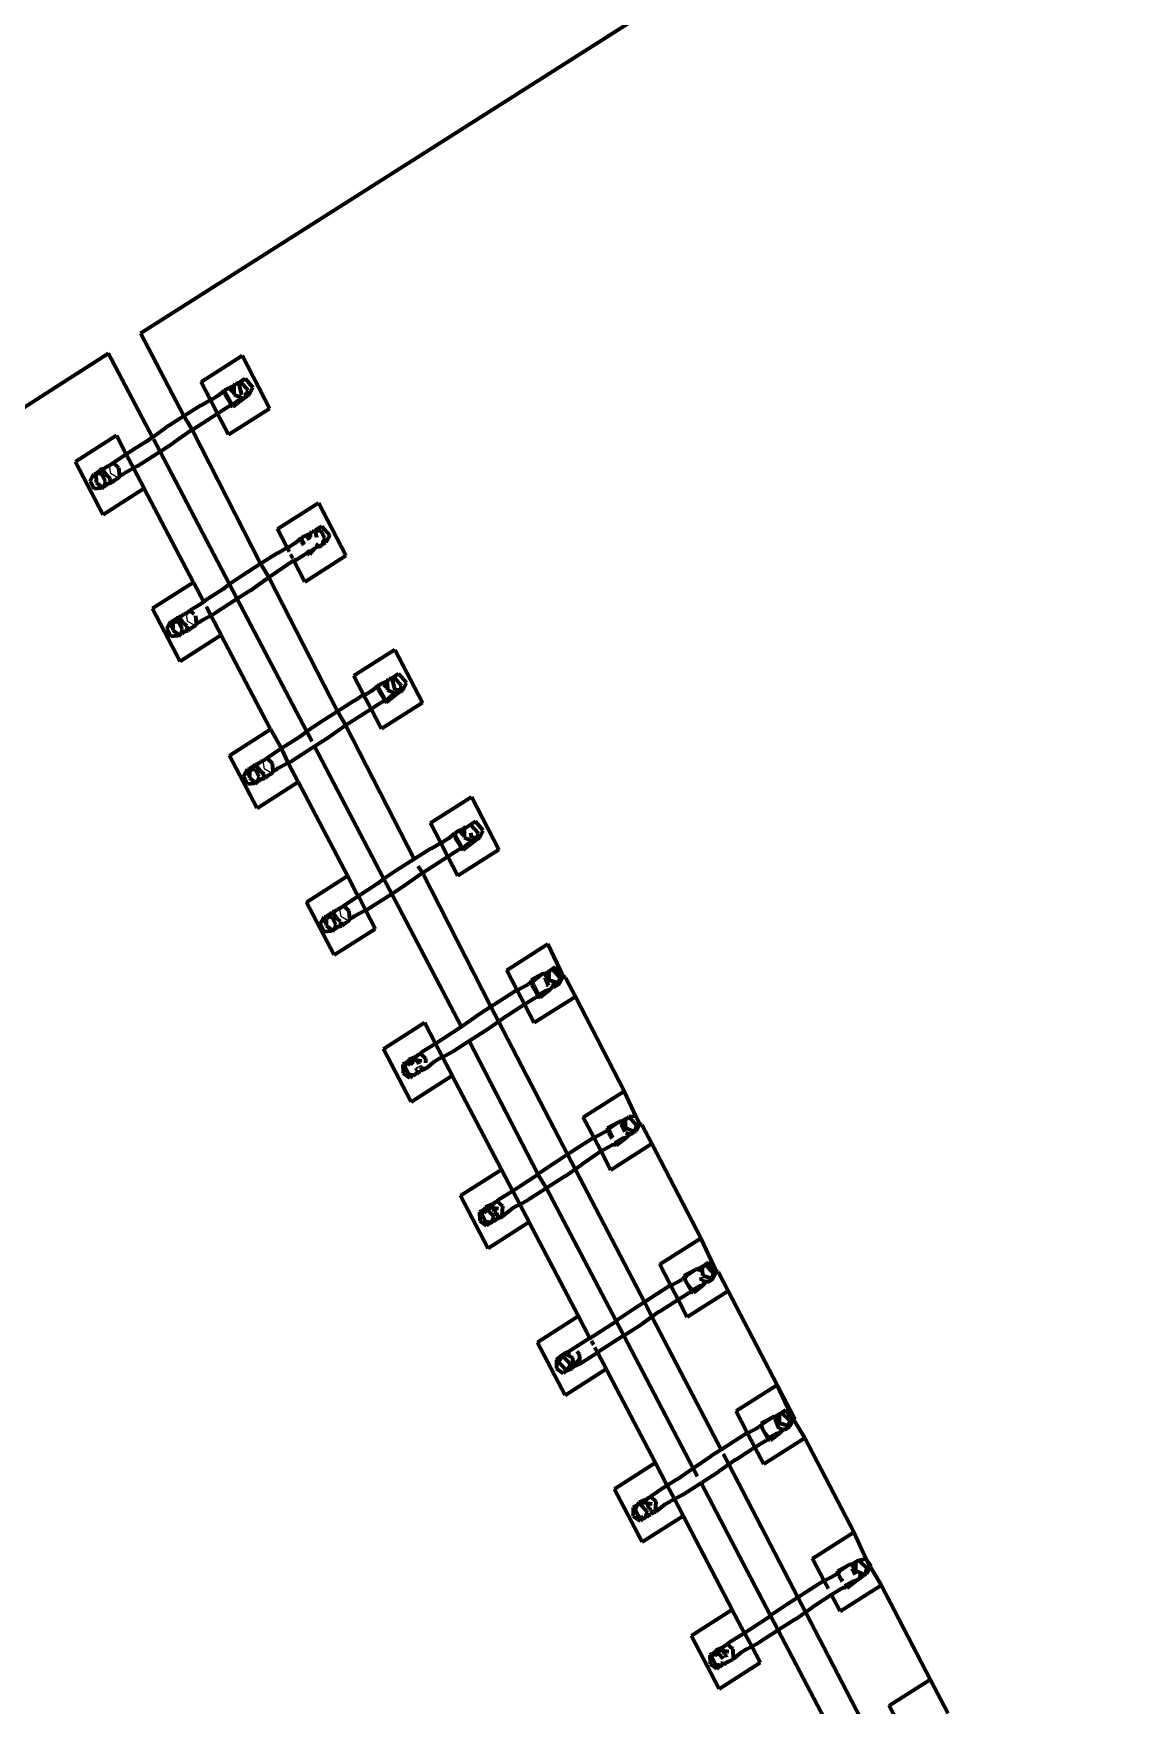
# Model space of a CAD drawing. Header units: millimetres. Extents: x 4307 to 31003, y 2809 to 20009.
# Drawn here: x 16620.9 to 16654.8, y 12567.8 to 12619.8 of the extents above; entities that cross this region are included whole.
import ezdxf

# ---------------------------------------------------------------- set-up
doc = ezdxf.new("R2010")
doc.units = ezdxf.units.MM
doc.layers.add('ProfileEdges', color=7, linetype='Continuous')

msp = doc.modelspace()

# ---------------------------------------------------------------- linework, layer by layer
for p, q in [((16626.885, 12608.662), (16627.092, 12608.302)), ((16627.092, 12608.302), (16627.088, 12608.211)), ((16623.29, 12606.318), (16623.327, 12606.076)), ((16623.58, 12605.932), (16623.327, 12606.076)), ((16629.269, 12604.073), (16629.37, 12603.898)), ((16629.472, 12603.622), (16629.476, 12603.713)), ((16625.674, 12601.729), (16625.712, 12601.487)), ((16625.964, 12601.342), (16625.712, 12601.487)), ((16631.654, 12599.484), (16631.86, 12599.124)), ((16631.857, 12599.032), (16631.86, 12599.124)), ((16628.058, 12597.139), (16628.096, 12596.898)), ((16628.348, 12596.753), (16628.096, 12596.898)), ((16634.038, 12594.894), (16634.244, 12594.535)), ((16634.241, 12594.443), (16634.244, 12594.535)), ((16630.442, 12592.55), (16630.48, 12592.308)), ((16630.732, 12592.164), (16630.48, 12592.308)), ((16636.422, 12590.305), (16636.383, 12590.33)), ((16636.422, 12590.305), (16636.459, 12590.296)), ((16636.459, 12590.296), (16636.629, 12589.946)), ((16636.608, 12589.844), (16636.647, 12589.869)), ((16636.647, 12589.869), (16636.629, 12589.946)), ((16632.827, 12587.961), (16632.831, 12587.935)), ((16632.831, 12587.935), (16632.835, 12587.865)), ((16632.853, 12587.83), (16632.864, 12587.719)), ((16633.117, 12587.575), (16632.979, 12587.654)), ((16638.767, 12585.741), (16638.806, 12585.716)), ((16638.806, 12585.716), (16638.843, 12585.706)), ((16638.843, 12585.706), (16638.953, 12585.462)), ((16638.97, 12585.294), (16639.019, 12585.331)), ((16635.211, 12583.372), (16635.215, 12583.346)), ((16635.215, 12583.346), (16635.219, 12583.276)), ((16635.474, 12583.001), (16635.343, 12583.038)), ((16635.501, 12582.985), (16635.474, 12583.001)), ((16641.152, 12581.151), (16641.191, 12581.127)), ((16641.186, 12580.995), (16641.397, 12580.767)), ((16641.376, 12580.666), (16641.415, 12580.69)), ((16641.415, 12580.69), (16641.397, 12580.767)), ((16637.588, 12578.794), (16637.617, 12578.632)), ((16637.617, 12578.632), (16637.633, 12578.541)), ((16637.694, 12578.506), (16637.633, 12578.541)), ((16637.823, 12578.466), (16637.694, 12578.506)), ((16637.885, 12578.396), (16637.823, 12578.466)), ((16643.571, 12576.405), (16643.782, 12576.178)), ((16643.761, 12576.077), (16643.8, 12576.101)), ((16643.8, 12576.101), (16643.782, 12576.178)), ((16639.98, 12574.193), (16639.988, 12574.097)), ((16640.242, 12573.823), (16640.111, 12573.86)), ((16640.27, 12573.807), (16640.242, 12573.823)), ((16645.959, 12571.948), (16645.92, 12571.973)), ((16645.955, 12571.816), (16646.105, 12571.694)), ((16646.172, 12571.564), (16646.123, 12571.526)), ((16642.364, 12569.604), (16642.368, 12569.579)), ((16642.368, 12569.579), (16642.372, 12569.508)), ((16642.516, 12569.297), (16642.473, 12569.314))]:
    msp.add_line(p, q)
at = {"layer": 'ProfileEdges', "lineweight": 211}
for p, q in [((16624.263, 12610.44), (16689.806, 12652.109)), ((16624.263, 12610.44), (16625.605, 12607.856)), ((16623.268, 12609.804), (16557.874, 12567.849)), ((16624.631, 12607.206), (16623.268, 12609.804)), ((16626.139, 12608.928), (16627.414, 12609.738)), ((16627.414, 12609.738), (16628.268, 12608.094)), ((16626.434, 12608.36), (16626.139, 12608.928)), ((16627.157, 12608.799), (16626.947, 12608.71)), ((16627.157, 12608.799), (16627.199, 12608.868)), ((16627.185, 12608.812), (16627.157, 12608.799)), ((16627.157, 12608.799), (16627.159, 12608.724)), ((16627.199, 12608.868), (16627.185, 12608.812)), ((16627.249, 12608.854), (16627.199, 12608.868)), ((16627.301, 12608.894), (16627.249, 12608.854)), ((16627.362, 12608.928), (16627.301, 12608.894)), ((16627.301, 12608.894), (16627.394, 12608.521)), ((16627.362, 12608.928), (16627.457, 12608.993)), ((16627.604, 12608.654), (16627.362, 12608.928)), ((16627.457, 12608.993), (16627.509, 12609.026)), ((16627.509, 12609.026), (16627.754, 12608.752)), ((16627.636, 12608.519), (16627.754, 12608.752)), ((16626.133, 12608.192), (16626.434, 12608.36)), ((16626.434, 12608.36), (16626.532, 12608.404)), ((16626.654, 12607.936), (16626.434, 12608.36)), ((16626.595, 12608.45), (16626.532, 12608.404)), ((16626.676, 12608.495), (16626.595, 12608.45)), ((16626.676, 12608.495), (16626.856, 12608.642)), ((16626.885, 12608.662), (16626.846, 12608.687)), ((16626.856, 12608.642), (16626.846, 12608.687)), ((16626.856, 12608.642), (16626.885, 12608.662)), ((16626.881, 12608.53), (16626.856, 12608.642)), ((16626.881, 12608.53), (16627.088, 12608.211)), ((16626.885, 12608.662), (16626.947, 12608.71)), ((16627.047, 12608.612), (16627.159, 12608.724)), ((16627.088, 12608.211), (16627.194, 12608.256)), ((16627.446, 12608.395), (16627.129, 12608.145)), ((16627.159, 12608.724), (16627.162, 12608.529)), ((16627.162, 12608.529), (16627.446, 12608.395)), ((16627.282, 12608.33), (16627.194, 12608.256)), ((16627.282, 12608.33), (16627.446, 12608.395)), ((16627.332, 12608.543), (16627.394, 12608.521)), ((16627.446, 12608.395), (16627.49, 12608.423)), ((16627.544, 12608.532), (16627.484, 12608.541)), ((16627.49, 12608.423), (16627.561, 12608.479)), ((16627.544, 12608.532), (16627.604, 12608.654)), ((16627.636, 12608.519), (16627.544, 12608.532)), ((16627.561, 12608.479), (16627.544, 12608.532)), ((16627.561, 12608.479), (16627.636, 12608.519)), ((16625.605, 12607.856), (16625.041, 12607.497)), ((16626.133, 12608.192), (16625.605, 12607.856)), ((16625.605, 12607.856), (16625.864, 12607.434)), ((16625.864, 12607.434), (16626.654, 12607.936)), ((16626.654, 12607.936), (16626.746, 12607.994)), ((16626.993, 12607.284), (16626.654, 12607.936)), ((16627.088, 12608.211), (16626.746, 12607.994)), ((16626.993, 12607.284), (16628.268, 12608.094)), ((16627.088, 12608.211), (16627.09, 12608.168)), ((16627.129, 12608.145), (16627.09, 12608.168)), ((16623.514, 12607.251), (16622.242, 12606.435)), ((16623.514, 12607.251), (16623.819, 12606.669)), ((16624.445, 12607.074), (16624.631, 12607.206)), ((16624.631, 12607.206), (16625.041, 12607.497)), ((16625.813, 12607.4), (16625.288, 12607.024)), ((16625.813, 12607.4), (16625.864, 12607.434)), ((16625.864, 12607.434), (16627.99, 12603.267)), ((16623.819, 12606.669), (16623.422, 12606.402)), ((16623.982, 12606.778), (16623.819, 12606.669)), ((16623.819, 12606.669), (16624.045, 12606.239)), ((16624.445, 12607.074), (16623.982, 12606.778)), ((16624.159, 12606.303), (16624.867, 12606.755)), ((16624.867, 12606.755), (16624.669, 12607.132)), ((16624.867, 12606.755), (16625.288, 12607.024)), ((16627.026, 12602.637), (16624.867, 12606.755)), ((16623.102, 12604.795), (16622.242, 12606.435)), ((16622.912, 12606.092), (16622.974, 12606.148)), ((16622.974, 12606.148), (16623, 12606.17)), ((16623.06, 12606.222), (16623, 12606.17)), ((16623, 12606.17), (16623.076, 12606.193)), ((16623.06, 12606.222), (16623.113, 12606.216)), ((16623.076, 12606.193), (16623.213, 12606.011)), ((16623.113, 12606.216), (16623.216, 12606.288)), ((16623.216, 12606.288), (16623.29, 12606.318)), ((16623.422, 12606.402), (16623.29, 12606.318)), ((16623.591, 12606.246), (16623.422, 12606.402)), ((16623.613, 12605.996), (16623.591, 12606.246)), ((16624.045, 12606.239), (16623.762, 12606.09)), ((16624.159, 12606.303), (16624.045, 12606.239)), ((16624.045, 12606.239), (16624.374, 12605.611)), ((16622.692, 12605.834), (16622.81, 12606.067)), ((16622.692, 12605.834), (16622.815, 12605.598)), ((16622.81, 12606.067), (16622.873, 12606.061)), ((16622.912, 12606.092), (16622.873, 12606.061)), ((16622.873, 12606.061), (16622.878, 12605.793)), ((16622.878, 12605.793), (16623.086, 12605.653)), ((16622.912, 12606.092), (16623.052, 12606.065)), ((16623.086, 12605.653), (16623.018, 12605.614)), ((16623.069, 12606.031), (16623.052, 12606.065)), ((16623.086, 12605.653), (16623.056, 12605.594)), ((16623.213, 12606.011), (16623.069, 12606.031)), ((16623.175, 12605.827), (16623.069, 12606.031)), ((16623.129, 12605.676), (16623.086, 12605.653)), ((16623.175, 12605.827), (16623.129, 12605.676)), ((16623.129, 12605.676), (16623.16, 12605.687)), ((16623.201, 12605.724), (16623.16, 12605.687)), ((16623.201, 12605.724), (16623.271, 12605.762)), ((16623.213, 12606.011), (16623.32, 12605.917)), ((16623.271, 12605.762), (16623.327, 12605.806)), ((16623.357, 12605.789), (16623.271, 12605.762)), ((16623.327, 12605.806), (16623.32, 12605.917)), ((16623.327, 12605.806), (16623.461, 12605.866)), ((16623.461, 12605.866), (16623.357, 12605.789)), ((16623.58, 12605.932), (16623.461, 12605.866)), ((16623.58, 12605.932), (16623.613, 12605.996)), ((16623.705, 12606.048), (16623.613, 12605.996)), ((16623.705, 12606.048), (16623.762, 12606.09)), ((16623.018, 12605.614), (16622.815, 12605.598)), ((16623.056, 12605.594), (16623.018, 12605.614)), ((16624.374, 12605.611), (16623.102, 12604.795)), ((16625.905, 12602.691), (16624.374, 12605.611)), ((16628.514, 12604.357), (16629.789, 12605.167)), ((16629.789, 12605.167), (16630.643, 12603.523)), ((16628.818, 12603.771), (16628.514, 12604.357)), ((16629.23, 12604.097), (16629.269, 12604.073)), ((16629.24, 12604.053), (16629.23, 12604.097)), ((16629.332, 12604.12), (16629.269, 12604.073)), ((16629.542, 12604.21), (16629.332, 12604.12)), ((16629.544, 12604.096), (16629.431, 12604.022)), ((16629.542, 12604.21), (16629.584, 12604.279)), ((16629.544, 12604.096), (16629.542, 12604.21)), ((16629.57, 12604.223), (16629.584, 12604.279)), ((16629.633, 12604.265), (16629.584, 12604.279)), ((16629.693, 12604.274), (16629.633, 12604.265)), ((16629.842, 12604.404), (16629.685, 12604.305)), ((16629.693, 12604.274), (16629.685, 12604.305)), ((16629.693, 12604.274), (16629.842, 12604.404)), ((16629.865, 12604.3), (16629.693, 12604.274)), ((16629.74, 12604.085), (16629.693, 12604.274)), ((16629.842, 12604.404), (16629.894, 12604.437)), ((16629.988, 12604.064), (16629.865, 12604.3)), ((16629.894, 12604.437), (16630.138, 12604.163)), ((16629.988, 12604.064), (16629.928, 12603.943)), ((16630.138, 12604.163), (16630.02, 12603.93)), ((16628.517, 12603.603), (16627.99, 12603.267)), ((16628.517, 12603.603), (16628.818, 12603.771)), ((16628.818, 12603.771), (16628.916, 12603.815)), ((16628.884, 12603.644), (16628.818, 12603.771)), ((16628.979, 12603.861), (16628.916, 12603.815)), ((16628.991, 12603.438), (16628.931, 12603.553)), ((16629.06, 12603.906), (16628.979, 12603.861)), ((16629.24, 12604.053), (16629.06, 12603.906)), ((16629.472, 12603.622), (16629.13, 12603.405)), ((16629.265, 12603.941), (16629.24, 12604.053)), ((16629.265, 12603.941), (16629.321, 12603.843)), ((16629.42, 12603.672), (16629.472, 12603.622)), ((16629.472, 12603.622), (16629.667, 12603.741)), ((16629.472, 12603.622), (16629.474, 12603.579)), ((16629.474, 12603.579), (16629.513, 12603.556)), ((16629.667, 12603.741), (16629.513, 12603.556)), ((16629.745, 12603.782), (16629.667, 12603.741)), ((16629.707, 12603.888), (16629.831, 12603.806)), ((16629.831, 12603.806), (16629.745, 12603.782)), ((16629.846, 12603.856), (16629.831, 12603.806)), ((16629.831, 12603.806), (16629.874, 12603.834)), ((16629.869, 12603.952), (16629.928, 12603.943)), ((16629.945, 12603.89), (16629.874, 12603.834)), ((16629.928, 12603.943), (16630.02, 12603.93)), ((16629.928, 12603.943), (16629.945, 12603.89)), ((16629.945, 12603.89), (16630.02, 12603.93)), ((16627.99, 12603.267), (16627.426, 12602.908)), ((16627.99, 12603.267), (16628.248, 12602.845)), ((16629.026, 12603.37), (16628.248, 12602.845)), ((16629.13, 12603.405), (16629.026, 12603.37)), ((16629.368, 12602.712), (16629.026, 12603.37)), ((16629.368, 12602.712), (16630.643, 12603.523)), ((16625.905, 12602.691), (16624.633, 12601.875)), ((16625.905, 12602.691), (16626.226, 12602.079)), ((16627.026, 12602.637), (16626.829, 12602.485)), ((16627.426, 12602.908), (16627.026, 12602.637)), ((16627.267, 12602.176), (16627.026, 12602.637)), ((16627.672, 12602.435), (16628.197, 12602.811)), ((16628.248, 12602.845), (16628.197, 12602.811)), ((16628.248, 12602.845), (16630.374, 12598.678)), ((16626.226, 12602.079), (16625.806, 12601.813)), ((16626.259, 12602.121), (16626.226, 12602.079)), ((16626.829, 12602.485), (16626.259, 12602.121)), ((16627.267, 12602.176), (16626.543, 12601.714)), ((16627.672, 12602.435), (16627.267, 12602.176)), ((16629.427, 12598.059), (16627.267, 12602.176)), ((16625.493, 12600.234), (16624.633, 12601.875)), ((16625.076, 12601.245), (16625.194, 12601.478)), ((16625.194, 12601.478), (16625.257, 12601.472)), ((16625.297, 12601.502), (16625.257, 12601.472)), ((16625.257, 12601.472), (16625.309, 12601.462)), ((16625.257, 12601.472), (16625.259, 12601.389)), ((16625.297, 12601.502), (16625.358, 12601.558)), ((16625.309, 12601.462), (16625.297, 12601.502)), ((16625.309, 12601.462), (16625.436, 12601.475)), ((16625.358, 12601.558), (16625.421, 12601.584)), ((16625.421, 12601.584), (16625.444, 12601.632)), ((16625.46, 12601.603), (16625.421, 12601.584)), ((16625.454, 12601.441), (16625.436, 12601.475)), ((16625.444, 12601.632), (16625.497, 12601.627)), ((16625.597, 12601.421), (16625.46, 12601.603)), ((16625.497, 12601.627), (16625.601, 12601.699)), ((16625.674, 12601.729), (16625.601, 12601.699)), ((16625.674, 12601.729), (16625.806, 12601.813)), ((16625.926, 12601.702), (16625.806, 12601.813)), ((16625.997, 12601.407), (16625.975, 12601.656)), ((16626.146, 12601.501), (16626.09, 12601.459)), ((16626.146, 12601.501), (16626.446, 12601.659)), ((16626.3, 12601.938), (16626.446, 12601.659)), ((16626.446, 12601.659), (16626.543, 12601.714)), ((16626.446, 12601.659), (16626.765, 12601.05)), ((16625.076, 12601.245), (16625.199, 12601.009)), ((16625.259, 12601.389), (16625.161, 12601.301)), ((16625.402, 12601.025), (16625.199, 12601.009)), ((16625.309, 12601.462), (16625.259, 12601.389)), ((16625.259, 12601.389), (16625.263, 12601.203)), ((16625.263, 12601.203), (16625.47, 12601.064)), ((16625.47, 12601.064), (16625.402, 12601.025)), ((16625.44, 12601.005), (16625.402, 12601.025)), ((16625.47, 12601.064), (16625.44, 12601.005)), ((16625.597, 12601.421), (16625.454, 12601.441)), ((16625.56, 12601.238), (16625.454, 12601.441)), ((16625.513, 12601.087), (16625.47, 12601.064)), ((16626.765, 12601.05), (16625.493, 12600.234)), ((16625.56, 12601.238), (16625.513, 12601.087)), ((16625.513, 12601.087), (16625.543, 12601.097)), ((16625.585, 12601.135), (16625.543, 12601.097)), ((16625.585, 12601.135), (16625.655, 12601.173)), ((16625.603, 12601.152), (16625.585, 12601.135)), ((16625.704, 12601.328), (16625.597, 12601.421)), ((16625.655, 12601.173), (16625.711, 12601.217)), ((16625.655, 12601.173), (16625.741, 12601.2)), ((16625.711, 12601.217), (16625.704, 12601.328)), ((16625.845, 12601.277), (16625.741, 12601.2)), ((16625.964, 12601.342), (16625.845, 12601.277)), ((16625.964, 12601.342), (16625.997, 12601.407)), ((16626.09, 12601.459), (16625.997, 12601.407)), ((16628.297, 12598.13), (16626.765, 12601.05)), ((16632.164, 12600.596), (16630.889, 12599.785)), ((16632.164, 12600.596), (16633.018, 12598.951)), ((16631.191, 12599.203), (16630.889, 12599.785)), ((16631.444, 12599.317), (16631.624, 12599.464)), ((16631.654, 12599.484), (16631.614, 12599.508)), ((16631.624, 12599.464), (16631.614, 12599.508)), ((16631.624, 12599.464), (16631.654, 12599.484)), ((16631.649, 12599.351), (16631.624, 12599.464)), ((16631.654, 12599.484), (16631.716, 12599.531)), ((16631.716, 12599.531), (16631.926, 12599.621)), ((16631.815, 12599.433), (16631.927, 12599.546)), ((16631.926, 12599.621), (16631.968, 12599.69)), ((16631.926, 12599.621), (16631.927, 12599.546)), ((16631.927, 12599.546), (16631.931, 12599.35)), ((16631.968, 12599.69), (16631.954, 12599.633)), ((16632.018, 12599.676), (16631.968, 12599.69)), ((16632.07, 12599.715), (16632.018, 12599.676)), ((16632.031, 12599.648), (16632.07, 12599.715)), ((16632.13, 12599.75), (16632.07, 12599.715)), ((16632.07, 12599.715), (16632.162, 12599.343)), ((16632.278, 12599.848), (16632.13, 12599.75)), ((16632.372, 12599.475), (16632.13, 12599.75)), ((16632.522, 12599.574), (16632.278, 12599.848)), ((16632.335, 12599.312), (16632.372, 12599.475)), ((16632.404, 12599.341), (16632.522, 12599.574)), ((16630.901, 12599.014), (16630.374, 12598.678)), ((16630.901, 12599.014), (16631.191, 12599.203)), ((16631.191, 12599.203), (16631.301, 12599.226)), ((16631.423, 12598.757), (16631.191, 12599.203)), ((16631.364, 12599.272), (16631.301, 12599.226)), ((16631.444, 12599.317), (16631.364, 12599.272)), ((16631.857, 12599.032), (16631.514, 12598.815)), ((16631.857, 12599.032), (16631.649, 12599.351)), ((16633.018, 12598.951), (16631.743, 12598.141)), ((16631.857, 12599.032), (16631.963, 12599.078)), ((16631.858, 12598.99), (16631.857, 12599.032)), ((16631.858, 12598.99), (16631.897, 12598.967)), ((16631.897, 12598.967), (16632.215, 12599.217)), ((16632.215, 12599.217), (16631.931, 12599.35)), ((16632.051, 12599.151), (16631.963, 12599.078)), ((16632.051, 12599.151), (16632.215, 12599.217)), ((16632.306, 12599.341), (16632.162, 12599.343)), ((16632.215, 12599.217), (16632.258, 12599.244)), ((16632.258, 12599.244), (16632.335, 12599.312)), ((16632.335, 12599.312), (16632.306, 12599.341)), ((16632.335, 12599.312), (16632.404, 12599.341)), ((16630.374, 12598.678), (16629.81, 12598.319)), ((16630.374, 12598.678), (16630.632, 12598.256)), ((16630.632, 12598.256), (16631.423, 12598.757)), ((16631.423, 12598.757), (16631.514, 12598.815)), ((16631.743, 12598.141), (16631.423, 12598.757)), ((16627.025, 12597.314), (16628.297, 12598.13)), ((16628.297, 12598.13), (16628.643, 12597.531)), ((16629.213, 12597.896), (16628.643, 12597.531)), ((16629.427, 12598.059), (16629.213, 12597.896)), ((16629.81, 12598.319), (16629.427, 12598.059)), ((16629.593, 12597.741), (16629.427, 12598.059)), ((16629.668, 12597.598), (16630.056, 12597.846)), ((16630.056, 12597.846), (16630.582, 12598.222)), ((16630.582, 12598.222), (16630.632, 12598.256)), ((16630.632, 12598.256), (16632.758, 12594.089)), ((16627.885, 12595.673), (16627.025, 12597.314)), ((16628.619, 12597.515), (16628.19, 12597.223)), ((16628.643, 12597.531), (16628.619, 12597.515)), ((16628.643, 12597.531), (16628.847, 12597.08)), ((16628.927, 12597.124), (16629.668, 12597.598)), ((16631.822, 12593.477), (16629.668, 12597.598)), ((16627.46, 12596.655), (16627.578, 12596.889)), ((16627.643, 12596.8), (16627.545, 12596.712)), ((16627.578, 12596.889), (16627.641, 12596.883)), ((16627.681, 12596.913), (16627.641, 12596.883)), ((16627.641, 12596.883), (16627.693, 12596.873)), ((16627.641, 12596.883), (16627.643, 12596.8)), ((16627.693, 12596.873), (16627.643, 12596.8)), ((16627.643, 12596.8), (16627.647, 12596.614)), ((16627.681, 12596.913), (16627.742, 12596.969)), ((16627.693, 12596.873), (16627.681, 12596.913)), ((16627.693, 12596.873), (16627.82, 12596.886)), ((16627.742, 12596.969), (16627.805, 12596.994)), ((16627.805, 12596.994), (16627.829, 12597.043)), ((16627.844, 12597.014), (16627.805, 12596.994)), ((16627.838, 12596.852), (16627.82, 12596.886)), ((16627.829, 12597.043), (16627.881, 12597.038)), ((16627.981, 12596.832), (16627.838, 12596.852)), ((16627.944, 12596.649), (16627.838, 12596.852)), ((16627.844, 12597.014), (16627.881, 12597.038)), ((16627.844, 12597.014), (16627.981, 12596.832)), ((16627.881, 12597.038), (16627.985, 12597.109)), ((16627.981, 12596.832), (16628.088, 12596.738)), ((16628.058, 12597.139), (16627.985, 12597.109)), ((16628.19, 12597.223), (16628.058, 12597.139)), ((16628.359, 12597.067), (16628.19, 12597.223)), ((16628.348, 12596.753), (16628.381, 12596.818)), ((16628.381, 12596.818), (16628.359, 12597.067)), ((16628.474, 12596.87), (16628.381, 12596.818)), ((16628.53, 12596.912), (16628.474, 12596.87)), ((16628.53, 12596.912), (16628.847, 12597.08)), ((16628.847, 12597.08), (16628.927, 12597.124)), ((16629.157, 12596.489), (16628.847, 12597.08)), ((16627.46, 12596.655), (16627.583, 12596.42)), ((16627.787, 12596.436), (16627.583, 12596.42)), ((16627.647, 12596.614), (16627.855, 12596.475)), ((16627.855, 12596.475), (16627.787, 12596.436)), ((16627.825, 12596.416), (16627.787, 12596.436)), ((16627.855, 12596.475), (16627.825, 12596.416)), ((16627.898, 12596.498), (16627.855, 12596.475)), ((16627.885, 12595.673), (16629.157, 12596.489)), ((16627.944, 12596.649), (16627.898, 12596.498)), ((16627.898, 12596.498), (16627.928, 12596.509)), ((16627.969, 12596.545), (16627.928, 12596.509)), ((16627.969, 12596.545), (16628.039, 12596.584)), ((16628.039, 12596.584), (16628.095, 12596.628)), ((16628.039, 12596.584), (16628.125, 12596.61)), ((16628.095, 12596.628), (16628.088, 12596.738)), ((16628.229, 12596.688), (16628.125, 12596.61)), ((16628.348, 12596.753), (16628.229, 12596.688)), ((16629.157, 12596.489), (16630.688, 12593.569)), ((16633.264, 12595.214), (16634.539, 12596.024)), ((16634.539, 12596.024), (16635.393, 12594.38)), ((16634.662, 12595.258), (16634.515, 12595.161)), ((16634.906, 12594.985), (16634.662, 12595.258)), ((16633.587, 12594.593), (16633.264, 12595.214)), ((16633.829, 12594.728), (16633.748, 12594.683)), ((16633.829, 12594.728), (16634.008, 12594.875)), ((16633.999, 12594.919), (16634.038, 12594.894)), ((16634.008, 12594.875), (16633.999, 12594.919)), ((16634.038, 12594.894), (16634.033, 12594.762)), ((16634.241, 12594.443), (16634.033, 12594.762)), ((16634.1, 12594.942), (16634.038, 12594.894)), ((16634.31, 12595.032), (16634.1, 12594.942)), ((16634.2, 12594.844), (16634.312, 12594.957)), ((16634.352, 12595.1), (16634.31, 12595.032)), ((16634.31, 12595.032), (16634.312, 12594.957)), ((16634.312, 12594.957), (16634.338, 12595.044)), ((16634.312, 12594.957), (16634.315, 12594.761)), ((16634.315, 12594.761), (16634.599, 12594.628)), ((16634.338, 12595.044), (16634.352, 12595.1)), ((16634.386, 12595.076), (16634.338, 12595.044)), ((16634.386, 12595.076), (16634.352, 12595.1)), ((16634.515, 12595.161), (16634.386, 12595.076)), ((16634.508, 12594.906), (16634.546, 12594.754)), ((16634.757, 12594.886), (16634.515, 12595.161)), ((16634.691, 12594.752), (16634.546, 12594.754)), ((16634.643, 12594.655), (16634.719, 12594.722)), ((16634.719, 12594.722), (16634.691, 12594.752)), ((16634.719, 12594.722), (16634.757, 12594.886)), ((16634.719, 12594.722), (16634.789, 12594.751)), ((16634.789, 12594.751), (16634.906, 12594.985)), ((16633.286, 12594.425), (16632.758, 12594.089)), ((16633.286, 12594.425), (16633.587, 12594.593)), ((16633.587, 12594.593), (16633.685, 12594.636)), ((16633.807, 12594.168), (16633.587, 12594.593)), ((16633.748, 12594.683), (16633.685, 12594.636)), ((16633.807, 12594.168), (16633.899, 12594.226)), ((16634.241, 12594.443), (16633.899, 12594.226)), ((16635.393, 12594.38), (16634.118, 12593.57)), ((16634.241, 12594.443), (16634.347, 12594.489)), ((16634.242, 12594.401), (16634.241, 12594.443)), ((16634.281, 12594.378), (16634.242, 12594.401)), ((16634.281, 12594.378), (16634.599, 12594.628)), ((16634.435, 12594.562), (16634.347, 12594.489)), ((16634.435, 12594.562), (16634.599, 12594.628)), ((16634.599, 12594.628), (16634.643, 12594.655)), ((16632.194, 12593.729), (16631.822, 12593.477)), ((16632.758, 12594.089), (16632.194, 12593.729)), ((16632.87, 12593.874), (16633.017, 12593.667)), ((16633.017, 12593.667), (16633.807, 12594.168)), ((16634.118, 12593.57), (16633.807, 12594.168)), ((16629.416, 12592.753), (16630.688, 12593.569)), ((16630.688, 12593.569), (16630.943, 12593.082)), ((16631.598, 12593.307), (16631.028, 12592.942)), ((16631.822, 12593.477), (16631.598, 12593.307)), ((16632.063, 12593.015), (16631.822, 12593.477)), ((16632.063, 12593.015), (16632.441, 12593.256)), ((16632.441, 12593.256), (16632.966, 12593.633)), ((16632.966, 12593.633), (16633.017, 12593.667)), ((16633.017, 12593.667), (16635.142, 12589.5)), ((16630.276, 12591.112), (16629.416, 12592.753)), ((16630.574, 12592.634), (16630.442, 12592.55)), ((16631.028, 12592.942), (16630.574, 12592.634)), ((16630.744, 12592.478), (16630.574, 12592.634)), ((16631.028, 12592.942), (16630.943, 12593.082)), ((16631.028, 12592.942), (16631.248, 12592.5)), ((16631.311, 12592.535), (16632.063, 12593.015)), ((16634.228, 12588.874), (16632.063, 12593.015)), ((16629.845, 12592.066), (16629.962, 12592.299)), ((16630.027, 12592.211), (16629.93, 12592.123)), ((16629.962, 12592.299), (16630.026, 12592.294)), ((16630.065, 12592.324), (16630.026, 12592.294)), ((16630.026, 12592.294), (16630.078, 12592.283)), ((16630.026, 12592.294), (16630.027, 12592.211)), ((16630.078, 12592.283), (16630.027, 12592.211)), ((16630.027, 12592.211), (16630.031, 12592.025)), ((16630.065, 12592.324), (16630.126, 12592.38)), ((16630.078, 12592.283), (16630.065, 12592.324)), ((16630.078, 12592.283), (16630.205, 12592.297)), ((16630.126, 12592.38), (16630.19, 12592.405)), ((16630.19, 12592.405), (16630.213, 12592.454)), ((16630.229, 12592.425), (16630.19, 12592.405)), ((16630.222, 12592.263), (16630.205, 12592.297)), ((16630.266, 12592.449), (16630.213, 12592.454)), ((16630.366, 12592.243), (16630.222, 12592.263)), ((16630.328, 12592.06), (16630.222, 12592.263)), ((16630.229, 12592.425), (16630.266, 12592.449)), ((16630.366, 12592.243), (16630.229, 12592.425)), ((16630.266, 12592.449), (16630.369, 12592.52)), ((16630.473, 12592.149), (16630.366, 12592.243)), ((16630.442, 12592.55), (16630.369, 12592.52)), ((16630.473, 12592.149), (16630.48, 12592.039)), ((16630.732, 12592.164), (16630.614, 12592.099)), ((16630.732, 12592.164), (16630.766, 12592.229)), ((16630.766, 12592.229), (16630.744, 12592.478)), ((16630.858, 12592.281), (16630.766, 12592.229)), ((16630.915, 12592.323), (16630.858, 12592.281)), ((16630.915, 12592.323), (16631.248, 12592.5)), ((16631.248, 12592.5), (16631.311, 12592.535)), ((16631.248, 12592.5), (16631.548, 12591.928)), ((16629.845, 12592.066), (16629.968, 12591.83)), ((16630.171, 12591.847), (16629.968, 12591.83)), ((16630.031, 12592.025), (16630.239, 12591.885)), ((16630.239, 12591.885), (16630.171, 12591.847)), ((16630.209, 12591.827), (16630.171, 12591.847)), ((16630.239, 12591.885), (16630.209, 12591.827)), ((16630.239, 12591.885), (16630.282, 12591.909)), ((16630.276, 12591.112), (16631.548, 12591.928)), ((16630.328, 12592.06), (16630.282, 12591.909)), ((16630.311, 12591.919), (16630.282, 12591.909)), ((16630.353, 12591.956), (16630.311, 12591.919)), ((16630.353, 12591.956), (16630.424, 12591.995)), ((16630.372, 12591.974), (16630.353, 12591.956)), ((16630.48, 12592.039), (16630.424, 12591.995)), ((16630.424, 12591.995), (16630.509, 12592.021)), ((16630.614, 12592.099), (16630.509, 12592.021)), ((16635.639, 12590.643), (16636.914, 12591.453)), ((16636.914, 12591.453), (16637.386, 12590.454)), ((16635.963, 12590.019), (16635.639, 12590.643)), ((16636.838, 12590.537), (16636.94, 12590.599)), ((16636.94, 12590.599), (16636.995, 12590.637)), ((16636.94, 12590.599), (16636.942, 12590.524)), ((16636.995, 12590.637), (16636.968, 12590.612)), ((16636.995, 12590.637), (16637.046, 12590.669)), ((16637.144, 12590.728), (16637.046, 12590.669)), ((16637.291, 12590.395), (16637.046, 12590.669)), ((16637.386, 12590.454), (16637.144, 12590.728)), ((16635.963, 12590.019), (16636.315, 12590.204)), ((16636.398, 12590.262), (16636.315, 12590.204)), ((16636.73, 12590.51), (16636.383, 12590.33)), ((16636.383, 12590.33), (16636.398, 12590.262)), ((16636.459, 12590.296), (16636.398, 12590.262)), ((16636.398, 12590.262), (16636.418, 12590.173)), ((16636.418, 12590.173), (16636.608, 12589.844)), ((16636.459, 12590.296), (16636.73, 12590.51)), ((16636.983, 12590.039), (16636.666, 12589.788)), ((16636.838, 12590.537), (16636.73, 12590.51)), ((16636.83, 12590.412), (16636.861, 12590.444)), ((16636.931, 12590.164), (16636.83, 12590.412)), ((16636.861, 12590.444), (16636.838, 12590.537)), ((16636.861, 12590.444), (16636.942, 12590.524)), ((16636.931, 12590.164), (16636.869, 12590.186)), ((16636.871, 12590.011), (16636.983, 12590.039)), ((16636.942, 12590.524), (16636.945, 12590.329)), ((16637.213, 12590.242), (16636.945, 12590.329)), ((16637.065, 12590.13), (16636.983, 12590.039)), ((16637.022, 12590.184), (16637.173, 12590.162)), ((16637.065, 12590.13), (16637.173, 12590.162)), ((16637.093, 12590.111), (16637.173, 12590.162)), ((16637.213, 12590.242), (16637.173, 12590.162)), ((16637.173, 12590.162), (16637.273, 12590.223)), ((16637.291, 12590.395), (16637.213, 12590.242)), ((16637.273, 12590.223), (16637.213, 12590.242)), ((16637.273, 12590.223), (16637.386, 12590.454)), ((16637.459, 12590.404), (16637.386, 12590.454)), ((16637.459, 12590.404), (16637.768, 12589.809)), ((16635.915, 12589.992), (16635.142, 12589.5)), ((16635.647, 12589.234), (16636.191, 12589.579)), ((16635.915, 12589.992), (16635.963, 12590.019)), ((16636.191, 12589.579), (16635.963, 12590.019)), ((16636.191, 12589.579), (16636.529, 12589.794)), ((16636.493, 12588.998), (16636.191, 12589.579)), ((16637.768, 12589.809), (16636.493, 12588.998)), ((16636.627, 12589.811), (16636.529, 12589.794)), ((16636.608, 12589.844), (16636.627, 12589.811)), ((16636.647, 12589.869), (16636.627, 12589.811)), ((16636.627, 12589.811), (16636.666, 12589.788)), ((16636.871, 12590.011), (16636.647, 12589.869)), ((16637.768, 12589.809), (16639.289, 12586.882)), ((16631.807, 12588.192), (16633.079, 12589.008)), ((16633.079, 12589.008), (16633.422, 12588.353)), ((16634.824, 12589.297), (16634.228, 12588.874)), ((16635.142, 12589.5), (16634.824, 12589.297)), ((16635.071, 12588.824), (16635.379, 12589.044)), ((16635.142, 12589.5), (16635.379, 12589.044)), ((16635.379, 12589.044), (16635.596, 12589.201)), ((16635.379, 12589.044), (16637.527, 12584.911)), ((16635.596, 12589.201), (16635.647, 12589.234)), ((16633.658, 12588.51), (16633.422, 12588.353)), ((16634.228, 12588.874), (16633.658, 12588.51)), ((16634.47, 12588.44), (16635.071, 12588.824)), ((16632.667, 12586.551), (16631.807, 12588.192)), ((16632.597, 12587.865), (16632.827, 12587.961)), ((16632.732, 12587.846), (16632.827, 12587.961)), ((16632.827, 12587.961), (16632.896, 12588.016)), ((16632.896, 12588.016), (16632.959, 12588.045)), ((16632.959, 12588.045), (16632.999, 12588.088)), ((16633.128, 12587.889), (16632.959, 12588.045)), ((16633.422, 12588.353), (16632.999, 12588.088)), ((16633.422, 12588.353), (16633.642, 12587.935)), ((16633.642, 12587.935), (16633.941, 12588.103)), ((16633.941, 12588.103), (16634.47, 12588.44)), ((16636.612, 12584.285), (16634.47, 12588.44)), ((16632.45, 12587.735), (16632.41, 12587.705)), ((16632.41, 12587.705), (16632.415, 12587.436)), ((16632.415, 12587.436), (16632.623, 12587.296)), ((16632.45, 12587.735), (16632.565, 12587.805)), ((16632.474, 12587.634), (16632.565, 12587.805)), ((16632.474, 12587.634), (16632.597, 12587.398)), ((16632.661, 12587.782), (16632.56, 12587.69)), ((16632.565, 12587.805), (16632.597, 12587.865)), ((16632.565, 12587.805), (16632.613, 12587.836)), ((16632.597, 12587.865), (16632.732, 12587.846)), ((16632.661, 12587.782), (16632.613, 12587.836)), ((16632.732, 12587.846), (16632.661, 12587.782)), ((16632.73, 12587.703), (16632.661, 12587.782)), ((16632.732, 12587.846), (16632.853, 12587.83)), ((16632.859, 12587.434), (16632.801, 12587.414)), ((16632.812, 12587.51), (16632.857, 12587.56)), ((16632.857, 12587.56), (16632.823, 12587.599)), ((16632.853, 12587.83), (16632.835, 12587.865)), ((16632.859, 12587.434), (16632.839, 12587.394)), ((16632.996, 12587.811), (16632.853, 12587.83)), ((16632.909, 12587.722), (16632.853, 12587.83)), ((16632.859, 12587.434), (16632.959, 12587.488)), ((16632.958, 12587.627), (16632.935, 12587.671)), ((16632.958, 12587.627), (16633.002, 12587.541)), ((16633.002, 12587.541), (16632.959, 12587.488)), ((16633.002, 12587.541), (16633.105, 12587.603)), ((16633.002, 12587.541), (16633.117, 12587.575)), ((16633.139, 12587.589), (16633.117, 12587.575)), ((16633.123, 12587.755), (16633.128, 12587.889)), ((16633.396, 12587.796), (16633.139, 12587.589)), ((16633.488, 12587.848), (16633.396, 12587.796)), ((16633.545, 12587.89), (16633.488, 12587.848)), ((16633.545, 12587.89), (16633.642, 12587.935)), ((16633.642, 12587.935), (16633.939, 12587.367)), ((16632.694, 12587.376), (16632.597, 12587.398)), ((16632.666, 12587.319), (16632.623, 12587.296)), ((16632.666, 12587.319), (16632.694, 12587.376)), ((16632.667, 12586.551), (16633.939, 12587.367)), ((16632.738, 12587.367), (16632.694, 12587.376)), ((16632.738, 12587.367), (16632.801, 12587.414)), ((16632.839, 12587.394), (16632.801, 12587.414)), ((16635.47, 12584.447), (16633.939, 12587.367)), ((16638.014, 12586.071), (16639.289, 12586.882)), ((16639.289, 12586.882), (16639.648, 12586.1)), ((16638.347, 12585.43), (16638.014, 12586.071)), ((16638.767, 12585.741), (16639.121, 12585.922)), ((16638.806, 12585.716), (16639.121, 12585.922)), ((16639.223, 12585.948), (16639.121, 12585.922)), ((16639.183, 12585.88), (16639.223, 12585.948)), ((16639.183, 12585.88), (16639.214, 12585.822)), ((16639.325, 12586.01), (16639.223, 12585.948)), ((16639.326, 12585.955), (16639.242, 12585.87)), ((16639.353, 12586.023), (16639.325, 12586.01)), ((16639.326, 12585.955), (16639.325, 12586.01)), ((16639.329, 12585.74), (16639.326, 12585.955)), ((16639.353, 12586.023), (16639.431, 12586.08)), ((16639.648, 12586.1), (16639.431, 12586.08)), ((16639.675, 12585.806), (16639.431, 12586.08)), ((16639.771, 12585.865), (16639.648, 12586.1)), ((16638.3, 12585.403), (16637.527, 12584.911)), ((16638.347, 12585.43), (16638.3, 12585.403)), ((16638.699, 12585.615), (16638.347, 12585.43)), ((16638.566, 12585.009), (16638.347, 12585.43)), ((16638.699, 12585.615), (16638.782, 12585.675)), ((16638.782, 12585.675), (16638.767, 12585.741)), ((16638.782, 12585.675), (16638.806, 12585.716)), ((16638.843, 12585.706), (16638.782, 12585.675)), ((16638.802, 12585.584), (16638.782, 12585.675)), ((16638.802, 12585.584), (16638.906, 12585.404)), ((16639.255, 12585.422), (16639.031, 12585.28)), ((16639.05, 12585.199), (16639.368, 12585.449)), ((16639.242, 12585.87), (16639.214, 12585.822)), ((16639.214, 12585.822), (16639.303, 12585.624)), ((16639.255, 12585.422), (16639.368, 12585.449)), ((16639.329, 12585.74), (16639.585, 12585.628)), ((16639.45, 12585.541), (16639.336, 12585.575)), ((16639.368, 12585.449), (16639.45, 12585.541)), ((16639.45, 12585.541), (16639.488, 12585.544)), ((16639.488, 12585.544), (16639.557, 12585.573)), ((16639.585, 12585.628), (16639.528, 12585.582)), ((16639.557, 12585.573), (16639.585, 12585.628)), ((16639.629, 12585.657), (16639.585, 12585.628)), ((16639.585, 12585.628), (16639.657, 12585.634)), ((16639.629, 12585.657), (16639.675, 12585.806)), ((16639.771, 12585.865), (16639.657, 12585.634)), ((16639.834, 12585.833), (16639.771, 12585.865)), ((16639.834, 12585.833), (16640.143, 12585.238)), ((16637.527, 12584.911), (16637.208, 12584.708)), ((16637.527, 12584.911), (16637.764, 12584.455)), ((16638.566, 12585.009), (16638.031, 12584.645)), ((16638.913, 12585.205), (16638.566, 12585.009)), ((16638.868, 12584.427), (16638.566, 12585.009)), ((16640.143, 12585.238), (16638.868, 12584.427)), ((16639.011, 12585.222), (16638.913, 12585.205)), ((16638.97, 12585.294), (16639.011, 12585.222)), ((16639.031, 12585.28), (16639.011, 12585.222)), ((16639.011, 12585.222), (16639.05, 12585.199)), ((16640.143, 12585.238), (16641.664, 12582.311)), ((16634.199, 12583.631), (16635.47, 12584.447)), ((16635.823, 12583.775), (16635.47, 12584.447)), ((16636.632, 12584.317), (16636.612, 12584.285)), ((16637.208, 12584.708), (16636.632, 12584.317)), ((16637.455, 12584.235), (16637.764, 12584.455)), ((16637.764, 12584.455), (16637.98, 12584.611)), ((16637.764, 12584.455), (16639.911, 12580.321)), ((16638.031, 12584.645), (16637.98, 12584.611)), ((16636.042, 12583.921), (16635.823, 12583.775)), ((16636.612, 12584.285), (16636.042, 12583.921)), ((16636.87, 12583.862), (16636.326, 12583.514)), ((16636.87, 12583.862), (16636.612, 12584.285)), ((16637.455, 12584.235), (16636.87, 12583.862)), ((16639.032, 12579.738), (16636.87, 12583.862)), ((16635.059, 12581.99), (16634.199, 12583.631)), ((16634.95, 12583.216), (16634.981, 12583.276)), ((16635.211, 12583.372), (16634.981, 12583.276)), ((16634.981, 12583.276), (16635.117, 12583.257)), ((16635.117, 12583.257), (16635.211, 12583.372)), ((16635.117, 12583.257), (16635.219, 12583.276)), ((16635.211, 12583.372), (16635.28, 12583.427)), ((16635.237, 12583.241), (16635.219, 12583.276)), ((16635.28, 12583.427), (16635.343, 12583.456)), ((16635.343, 12583.456), (16635.384, 12583.499)), ((16635.512, 12583.3), (16635.343, 12583.456)), ((16635.823, 12583.775), (16635.384, 12583.499)), ((16635.494, 12583.017), (16635.512, 12583.3)), ((16635.823, 12583.775), (16636.043, 12583.355)), ((16635.929, 12583.301), (16635.872, 12583.259)), ((16635.929, 12583.301), (16636.043, 12583.355)), ((16636.043, 12583.355), (16636.326, 12583.514)), ((16636.043, 12583.355), (16636.331, 12582.806)), ((16634.834, 12583.146), (16634.794, 12583.115)), ((16634.794, 12583.115), (16634.8, 12582.847)), ((16634.8, 12582.847), (16635.008, 12582.707)), ((16634.834, 12583.146), (16634.95, 12583.216)), ((16634.859, 12583.045), (16634.95, 12583.216)), ((16634.859, 12583.045), (16634.982, 12582.809)), ((16634.944, 12583.101), (16635.045, 12583.193)), ((16634.95, 12583.216), (16634.997, 12583.246)), ((16635.096, 12582.807), (16634.982, 12582.809)), ((16634.997, 12583.246), (16635.045, 12583.193)), ((16635.045, 12583.193), (16635.117, 12583.257)), ((16635.045, 12583.193), (16635.241, 12582.971)), ((16635.122, 12582.778), (16635.051, 12582.73)), ((16636.331, 12582.806), (16635.059, 12581.99)), ((16635.122, 12582.778), (16635.096, 12582.807)), ((16635.122, 12582.778), (16635.185, 12582.825)), ((16635.185, 12582.825), (16635.241, 12582.971)), ((16635.243, 12582.844), (16635.185, 12582.825)), ((16635.185, 12582.825), (16635.223, 12582.805)), ((16635.243, 12582.844), (16635.223, 12582.805)), ((16635.38, 12583.222), (16635.237, 12583.241)), ((16635.249, 12583.13), (16635.237, 12583.241)), ((16635.243, 12582.844), (16635.343, 12582.899)), ((16635.314, 12583.093), (16635.249, 12583.13)), ((16635.343, 12583.038), (16635.314, 12583.093)), ((16635.343, 12583.038), (16635.38, 12582.947)), ((16635.38, 12582.947), (16635.343, 12582.899)), ((16635.38, 12582.947), (16635.474, 12583.001)), ((16635.38, 12582.947), (16635.501, 12582.985)), ((16635.474, 12583.001), (16635.494, 12583.017)), ((16635.501, 12582.985), (16635.494, 12583.017)), ((16635.524, 12583), (16635.501, 12582.985)), ((16635.78, 12583.207), (16635.524, 12583)), ((16635.872, 12583.259), (16635.78, 12583.207)), ((16637.862, 12579.886), (16636.331, 12582.806)), ((16635.051, 12582.73), (16635.008, 12582.707)), ((16640.389, 12581.5), (16641.664, 12582.311)), ((16641.664, 12582.311), (16642.155, 12581.275)), ((16640.731, 12580.84), (16640.389, 12581.5)), ((16641.152, 12581.151), (16641.505, 12581.333)), ((16641.191, 12581.127), (16641.505, 12581.333)), ((16641.607, 12581.359), (16641.505, 12581.333)), ((16641.607, 12581.359), (16641.568, 12581.291)), ((16641.709, 12581.421), (16641.607, 12581.359)), ((16641.627, 12581.276), (16641.607, 12581.359)), ((16641.627, 12581.276), (16641.71, 12581.356)), ((16641.737, 12581.433), (16641.709, 12581.421)), ((16641.709, 12581.421), (16641.71, 12581.356)), ((16641.71, 12581.356), (16641.713, 12581.15)), ((16641.815, 12581.491), (16641.737, 12581.433)), ((16641.913, 12581.55), (16641.815, 12581.491)), ((16641.815, 12581.491), (16642.059, 12581.217)), ((16642.155, 12581.275), (16641.913, 12581.55)), ((16642.059, 12581.217), (16641.982, 12581.064)), ((16642.041, 12581.044), (16642.155, 12581.275)), ((16642.155, 12581.275), (16642.209, 12581.261)), ((16642.209, 12581.261), (16642.518, 12580.666)), ((16640.684, 12580.814), (16639.911, 12580.321)), ((16640.684, 12580.814), (16640.731, 12580.84)), ((16640.731, 12580.84), (16641.083, 12581.026)), ((16640.96, 12580.401), (16640.731, 12580.84)), ((16641.167, 12581.083), (16641.083, 12581.026)), ((16641.167, 12581.083), (16641.152, 12581.151)), ((16641.191, 12581.127), (16641.167, 12581.083)), ((16641.227, 12581.117), (16641.167, 12581.083)), ((16641.186, 12580.995), (16641.167, 12581.083)), ((16641.376, 12580.666), (16641.186, 12580.995)), ((16641.415, 12580.69), (16641.395, 12580.633)), ((16641.64, 12580.833), (16641.415, 12580.69)), ((16641.752, 12580.86), (16641.434, 12580.61)), ((16641.64, 12580.833), (16641.752, 12580.86)), ((16641.699, 12580.986), (16641.672, 12581.095)), ((16641.834, 12580.951), (16641.699, 12580.986)), ((16641.713, 12581.15), (16641.982, 12581.064)), ((16641.834, 12580.951), (16641.752, 12580.86)), ((16641.872, 12580.955), (16641.834, 12580.951)), ((16641.872, 12580.955), (16641.942, 12580.984)), ((16641.982, 12581.064), (16641.942, 12580.984)), ((16641.942, 12580.984), (16642.041, 12581.044)), ((16641.982, 12581.064), (16642.041, 12581.044)), ((16639.911, 12580.321), (16639.593, 12580.119)), ((16639.911, 12580.321), (16640.148, 12579.865)), ((16640.415, 12580.056), (16640.96, 12580.401)), ((16640.96, 12580.401), (16641.297, 12580.616)), ((16641.243, 12579.856), (16640.96, 12580.401)), ((16642.518, 12580.666), (16641.243, 12579.856)), ((16641.395, 12580.633), (16641.297, 12580.616)), ((16641.395, 12580.633), (16641.376, 12580.666)), ((16641.434, 12580.61), (16641.395, 12580.633)), ((16642.518, 12580.666), (16644.039, 12577.739)), ((16637.862, 12579.886), (16636.59, 12579.07)), ((16638.221, 12579.2), (16637.862, 12579.886)), ((16638.221, 12579.2), (16638.996, 12579.696)), ((16639.032, 12579.738), (16638.996, 12579.696)), ((16639.593, 12580.119), (16639.032, 12579.738)), ((16639.271, 12579.283), (16639.032, 12579.738)), ((16639.271, 12579.283), (16639.839, 12579.646)), ((16640.148, 12579.865), (16639.839, 12579.646)), ((16640.365, 12580.022), (16640.148, 12579.865)), ((16640.148, 12579.865), (16642.295, 12575.732)), ((16640.365, 12580.022), (16640.415, 12580.056)), ((16638.221, 12579.2), (16637.588, 12578.794)), ((16638.261, 12579.124), (16638.328, 12578.996)), ((16639.271, 12579.283), (16638.452, 12578.76)), ((16641.432, 12575.16), (16639.271, 12579.283)), ((16637.45, 12577.43), (16636.59, 12579.07)), ((16637.366, 12578.686), (16637.218, 12578.556)), ((16637.218, 12578.556), (16637.382, 12578.657)), ((16637.243, 12578.456), (16637.382, 12578.657)), ((16637.366, 12578.686), (16637.421, 12578.713)), ((16637.382, 12578.657), (16637.421, 12578.713)), ((16637.382, 12578.657), (16637.626, 12578.382)), ((16637.421, 12578.713), (16637.44, 12578.741)), ((16637.44, 12578.741), (16637.588, 12578.794)), ((16637.44, 12578.741), (16637.617, 12578.632)), ((16637.617, 12578.632), (16637.693, 12578.586)), ((16637.897, 12578.71), (16637.817, 12578.783)), ((16637.885, 12578.396), (16638.452, 12578.76)), ((16637.903, 12578.559), (16637.897, 12578.71)), ((16638.367, 12578.923), (16638.452, 12578.76)), ((16638.452, 12578.76), (16638.722, 12578.246)), ((16637.218, 12578.556), (16637.178, 12578.526)), ((16637.178, 12578.526), (16637.184, 12578.257)), ((16637.184, 12578.257), (16637.392, 12578.118)), ((16637.506, 12578.189), (16637.243, 12578.456)), ((16637.435, 12578.141), (16637.392, 12578.118)), ((16637.506, 12578.189), (16637.435, 12578.141)), ((16637.45, 12577.43), (16638.722, 12578.246)), ((16637.506, 12578.189), (16637.626, 12578.382)), ((16637.669, 12578.26), (16637.506, 12578.189)), ((16637.669, 12578.26), (16637.695, 12578.314)), ((16637.675, 12578.299), (16637.669, 12578.26)), ((16637.675, 12578.299), (16637.695, 12578.314)), ((16637.694, 12578.506), (16637.693, 12578.586)), ((16637.695, 12578.314), (16637.694, 12578.506)), ((16637.804, 12578.443), (16637.695, 12578.314)), ((16637.695, 12578.314), (16637.885, 12578.396)), ((16637.823, 12578.466), (16637.804, 12578.443)), ((16637.903, 12578.559), (16637.823, 12578.466)), ((16637.885, 12578.396), (16637.903, 12578.559)), ((16640.253, 12575.325), (16638.722, 12578.246)), ((16644.039, 12577.739), (16642.764, 12576.929)), ((16644.039, 12577.739), (16644.584, 12576.69)), ((16644.039, 12577.739), (16644.539, 12576.686)), ((16643.116, 12576.251), (16642.764, 12576.929)), ((16643.536, 12576.562), (16643.889, 12576.744)), ((16643.536, 12576.562), (16643.575, 12576.538)), ((16643.575, 12576.538), (16643.551, 12576.494)), ((16643.575, 12576.538), (16643.889, 12576.744)), ((16643.611, 12576.528), (16643.575, 12576.538)), ((16643.991, 12576.769), (16643.889, 12576.744)), ((16643.952, 12576.702), (16643.991, 12576.769)), ((16643.952, 12576.702), (16643.983, 12576.644)), ((16643.983, 12576.644), (16644.094, 12576.757)), ((16643.983, 12576.644), (16644.084, 12576.397)), ((16644.093, 12576.832), (16643.991, 12576.769)), ((16644.121, 12576.844), (16644.093, 12576.832)), ((16644.093, 12576.832), (16644.094, 12576.757)), ((16644.094, 12576.757), (16644.098, 12576.561)), ((16644.366, 12576.474), (16644.098, 12576.561)), ((16644.185, 12576.886), (16644.121, 12576.844)), ((16644.297, 12576.961), (16644.185, 12576.886)), ((16644.444, 12576.628), (16644.185, 12576.886)), ((16644.539, 12576.686), (16644.297, 12576.961)), ((16644.366, 12576.474), (16644.444, 12576.628)), ((16644.426, 12576.455), (16644.539, 12576.686)), ((16644.539, 12576.686), (16644.893, 12576.095)), ((16643.068, 12576.225), (16642.295, 12575.732)), ((16643.068, 12576.225), (16643.116, 12576.251)), ((16643.116, 12576.251), (16643.468, 12576.437)), ((16643.344, 12575.812), (16643.116, 12576.251)), ((16643.344, 12575.812), (16643.682, 12576.026)), ((16643.551, 12576.494), (16643.468, 12576.437)), ((16643.571, 12576.405), (16643.551, 12576.494)), ((16643.761, 12576.077), (16643.571, 12576.405)), ((16644.893, 12576.095), (16643.618, 12575.284)), ((16643.78, 12576.044), (16643.682, 12576.026)), ((16643.78, 12576.044), (16643.761, 12576.077)), ((16643.8, 12576.101), (16643.78, 12576.044)), ((16643.819, 12576.021), (16643.78, 12576.044)), ((16644.024, 12576.243), (16643.8, 12576.101)), ((16644.137, 12576.271), (16643.819, 12576.021)), ((16644.024, 12576.243), (16644.137, 12576.271)), ((16644.218, 12576.362), (16644.084, 12576.397)), ((16644.218, 12576.362), (16644.137, 12576.271)), ((16644.218, 12576.362), (16644.257, 12576.366)), ((16644.257, 12576.366), (16644.326, 12576.395)), ((16644.326, 12576.395), (16644.366, 12576.474)), ((16644.326, 12576.395), (16644.426, 12576.455)), ((16644.426, 12576.455), (16644.366, 12576.474)), ((16644.893, 12576.095), (16646.414, 12573.168)), ((16641.432, 12575.16), (16641.977, 12575.53)), ((16642.295, 12575.732), (16641.977, 12575.53)), ((16642.358, 12575.611), (16642.532, 12575.276)), ((16642.8, 12575.467), (16643.344, 12575.812)), ((16643.618, 12575.284), (16643.344, 12575.812)), ((16640.253, 12575.325), (16638.981, 12574.509)), ((16640.622, 12574.622), (16640.253, 12575.325)), ((16640.918, 12574.811), (16641.432, 12575.16)), ((16641.565, 12574.908), (16641.432, 12575.16)), ((16641.672, 12574.704), (16642.224, 12575.057)), ((16642.532, 12575.276), (16642.224, 12575.057)), ((16642.749, 12575.433), (16642.532, 12575.276)), ((16642.532, 12575.276), (16644.679, 12571.143)), ((16642.749, 12575.433), (16642.8, 12575.467)), ((16639.841, 12572.869), (16638.981, 12574.509)), ((16640.622, 12574.622), (16640.335, 12574.438)), ((16640.918, 12574.811), (16640.622, 12574.622)), ((16640.622, 12574.622), (16640.845, 12574.196)), ((16641.094, 12574.335), (16641.672, 12574.704)), ((16643.833, 12570.582), (16641.672, 12574.704)), ((16639.603, 12573.967), (16639.563, 12573.937)), ((16639.563, 12573.937), (16639.568, 12573.668)), ((16639.603, 12573.967), (16639.712, 12574.033)), ((16639.627, 12573.866), (16639.712, 12574.033)), ((16639.712, 12574.033), (16639.745, 12574.1)), ((16639.712, 12574.033), (16639.766, 12574.068)), ((16639.98, 12574.193), (16639.745, 12574.1)), ((16639.745, 12574.1), (16639.988, 12574.097)), ((16639.766, 12574.068), (16640.01, 12573.792)), ((16639.98, 12574.193), (16640.049, 12574.249)), ((16640.005, 12574.063), (16639.988, 12574.097)), ((16640.149, 12574.043), (16640.005, 12574.063)), ((16640.005, 12574.063), (16640.017, 12573.952)), ((16640.083, 12573.914), (16640.017, 12573.952)), ((16640.049, 12574.249), (16640.112, 12574.278)), ((16640.152, 12574.32), (16640.112, 12574.278)), ((16640.281, 12574.121), (16640.112, 12574.278)), ((16640.152, 12574.32), (16640.335, 12574.438)), ((16640.262, 12573.839), (16640.281, 12574.121)), ((16640.549, 12574.029), (16640.292, 12573.821)), ((16640.641, 12574.081), (16640.549, 12574.029)), ((16640.641, 12574.081), (16640.698, 12574.123)), ((16640.845, 12574.196), (16640.698, 12574.123)), ((16641.094, 12574.335), (16640.845, 12574.196)), ((16640.845, 12574.196), (16641.113, 12573.685)), ((16639.568, 12573.668), (16639.776, 12573.529)), ((16639.627, 12573.866), (16639.75, 12573.63)), ((16639.865, 12573.629), (16639.75, 12573.63)), ((16639.819, 12573.552), (16639.776, 12573.529)), ((16639.891, 12573.6), (16639.819, 12573.552)), ((16639.841, 12572.869), (16641.113, 12573.685)), ((16639.891, 12573.6), (16639.865, 12573.629)), ((16639.891, 12573.6), (16639.954, 12573.647)), ((16639.954, 12573.647), (16640.01, 12573.792)), ((16640.012, 12573.666), (16639.954, 12573.647)), ((16639.954, 12573.647), (16639.992, 12573.627)), ((16640.012, 12573.666), (16639.992, 12573.627)), ((16640.012, 12573.666), (16640.112, 12573.721)), ((16640.111, 12573.86), (16640.083, 12573.914)), ((16640.111, 12573.86), (16640.149, 12573.769)), ((16640.149, 12573.769), (16640.112, 12573.721)), ((16640.149, 12573.769), (16640.242, 12573.823)), ((16640.149, 12573.769), (16640.27, 12573.807)), ((16640.242, 12573.823), (16640.262, 12573.839)), ((16640.27, 12573.807), (16640.262, 12573.839)), ((16640.292, 12573.821), (16640.27, 12573.807)), ((16641.113, 12573.685), (16642.644, 12570.764)), ((16645.139, 12572.357), (16646.414, 12573.168)), ((16646.801, 12572.332), (16646.414, 12573.168)), ((16645.5, 12571.662), (16645.139, 12572.357)), ((16645.5, 12571.662), (16645.852, 12571.847)), ((16645.936, 12571.901), (16645.852, 12571.847)), ((16645.92, 12571.973), (16646.274, 12572.154)), ((16645.936, 12571.901), (16645.92, 12571.973)), ((16645.959, 12571.948), (16645.936, 12571.901)), ((16645.996, 12571.939), (16645.936, 12571.901)), ((16645.955, 12571.816), (16645.936, 12571.901)), ((16646.274, 12572.154), (16645.959, 12571.948)), ((16646.375, 12572.18), (16646.274, 12572.154)), ((16646.395, 12572.102), (16646.367, 12572.055)), ((16646.367, 12572.055), (16646.456, 12571.856)), ((16646.477, 12572.242), (16646.375, 12572.18)), ((16646.375, 12572.18), (16646.395, 12572.102)), ((16646.478, 12572.188), (16646.395, 12572.102)), ((16646.532, 12572.28), (16646.477, 12572.242)), ((16646.478, 12572.188), (16646.477, 12572.242)), ((16646.482, 12571.972), (16646.478, 12572.188)), ((16646.482, 12571.972), (16646.738, 12571.86)), ((16646.506, 12572.255), (16646.569, 12572.297)), ((16646.532, 12572.28), (16646.569, 12572.297)), ((16646.801, 12572.332), (16646.569, 12572.297)), ((16646.569, 12572.297), (16646.828, 12572.039)), ((16646.738, 12571.86), (16646.681, 12571.814)), ((16646.71, 12571.805), (16646.738, 12571.86)), ((16646.782, 12571.889), (16646.738, 12571.86)), ((16646.738, 12571.86), (16646.81, 12571.866)), ((16646.782, 12571.889), (16646.828, 12572.039)), ((16646.924, 12572.097), (16646.801, 12572.332)), ((16646.959, 12572.119), (16646.801, 12572.332)), ((16646.924, 12572.097), (16646.81, 12571.866)), ((16646.924, 12572.097), (16647.268, 12571.524)), ((16645.453, 12571.636), (16644.679, 12571.143)), ((16645.453, 12571.636), (16645.5, 12571.662)), ((16645.631, 12571.41), (16645.5, 12571.662)), ((16646.066, 12571.437), (16645.728, 12571.224)), ((16645.955, 12571.816), (16646.059, 12571.636)), ((16645.993, 12570.713), (16647.268, 12571.524)), ((16646.164, 12571.455), (16646.066, 12571.437)), ((16646.123, 12571.526), (16646.164, 12571.455)), ((16646.184, 12571.512), (16646.164, 12571.455)), ((16646.203, 12571.432), (16646.164, 12571.455)), ((16646.408, 12571.654), (16646.184, 12571.512)), ((16646.521, 12571.682), (16646.203, 12571.432)), ((16646.408, 12571.654), (16646.521, 12571.682)), ((16646.635, 12571.766), (16646.521, 12571.682)), ((16646.681, 12571.814), (16646.559, 12571.827)), ((16646.635, 12571.766), (16646.602, 12571.773)), ((16646.635, 12571.766), (16646.71, 12571.805)), ((16646.71, 12571.805), (16646.681, 12571.814)), ((16647.268, 12571.524), (16648.789, 12568.597)), ((16644.361, 12570.94), (16643.833, 12570.582)), ((16644.679, 12571.143), (16644.361, 12570.94)), ((16644.679, 12571.143), (16644.916, 12570.687)), ((16644.916, 12570.687), (16645.133, 12570.844)), ((16645.184, 12570.877), (16645.133, 12570.844)), ((16645.728, 12571.224), (16645.184, 12570.877)), ((16645.993, 12570.713), (16645.728, 12571.224)), ((16642.644, 12570.764), (16641.373, 12569.948)), ((16643.025, 12570.039), (16642.644, 12570.764)), ((16643.765, 12570.517), (16643.195, 12570.153)), ((16643.833, 12570.582), (16643.765, 12570.517)), ((16644.072, 12570.125), (16643.833, 12570.582)), ((16644.608, 12570.467), (16644.072, 12570.125)), ((16644.608, 12570.467), (16644.916, 12570.687)), ((16644.916, 12570.687), (16647.064, 12566.554)), ((16642.233, 12568.308), (16641.373, 12569.948)), ((16643.025, 12570.039), (16642.537, 12569.731)), ((16643.195, 12570.153), (16643.025, 12570.039)), ((16643.025, 12570.039), (16643.247, 12569.616)), ((16644.072, 12570.125), (16643.479, 12569.746)), ((16646.233, 12566.004), (16644.072, 12570.125)), ((16641.987, 12569.378), (16641.947, 12569.348)), ((16641.947, 12569.348), (16641.953, 12569.079)), ((16641.987, 12569.378), (16642.096, 12569.444)), ((16642.012, 12569.277), (16642.096, 12569.444)), ((16642.012, 12569.277), (16642.135, 12569.041)), ((16642.096, 12569.444), (16642.13, 12569.51)), ((16642.096, 12569.444), (16642.15, 12569.479)), ((16642.198, 12569.425), (16642.097, 12569.333)), ((16642.13, 12569.51), (16642.364, 12569.604)), ((16642.13, 12569.51), (16642.271, 12569.491)), ((16642.15, 12569.479), (16642.198, 12569.425)), ((16642.271, 12569.491), (16642.198, 12569.425)), ((16642.198, 12569.425), (16642.36, 12569.242)), ((16642.271, 12569.491), (16642.364, 12569.604)), ((16642.271, 12569.491), (16642.372, 12569.508)), ((16642.364, 12569.604), (16642.433, 12569.66)), ((16642.389, 12569.474), (16642.372, 12569.508)), ((16642.533, 12569.454), (16642.389, 12569.474)), ((16642.402, 12569.362), (16642.389, 12569.474)), ((16642.473, 12569.314), (16642.402, 12569.362)), ((16642.433, 12569.66), (16642.496, 12569.688)), ((16642.496, 12569.688), (16642.537, 12569.731)), ((16642.665, 12569.532), (16642.496, 12569.688)), ((16642.677, 12569.232), (16642.665, 12569.532)), ((16642.933, 12569.44), (16642.677, 12569.232)), ((16643.025, 12569.492), (16642.933, 12569.44)), ((16643.082, 12569.534), (16643.025, 12569.492)), ((16643.082, 12569.534), (16643.247, 12569.616)), ((16643.247, 12569.616), (16643.479, 12569.746)), ((16643.247, 12569.616), (16643.505, 12569.124)), ((16641.953, 12569.079), (16642.16, 12568.939)), ((16642.249, 12569.039), (16642.135, 12569.041)), ((16642.16, 12568.939), (16642.203, 12568.963)), ((16642.275, 12569.01), (16642.203, 12568.963)), ((16642.233, 12568.308), (16643.505, 12569.124)), ((16642.275, 12569.01), (16642.249, 12569.039)), ((16642.275, 12569.01), (16642.338, 12569.057)), ((16642.338, 12569.057), (16642.35, 12569.153)), ((16642.404, 12569.091), (16642.338, 12569.057)), ((16642.376, 12569.037), (16642.338, 12569.057)), ((16642.404, 12569.091), (16642.376, 12569.037)), ((16642.404, 12569.091), (16642.456, 12569.109)), ((16642.478, 12569.13), (16642.456, 12569.109)), ((16642.478, 12569.13), (16642.524, 12569.154)), ((16642.524, 12569.154), (16642.654, 12569.218)), ((16642.677, 12569.232), (16642.654, 12569.218)), ((16647.514, 12567.786), (16648.789, 12568.597)), ((16648.789, 12568.597), (16649.334, 12567.548)), ((16647.884, 12567.073), (16647.514, 12567.786))]:
    msp.add_line(p, q, dxfattribs=at)

doc.saveas('drawing.dxf')
